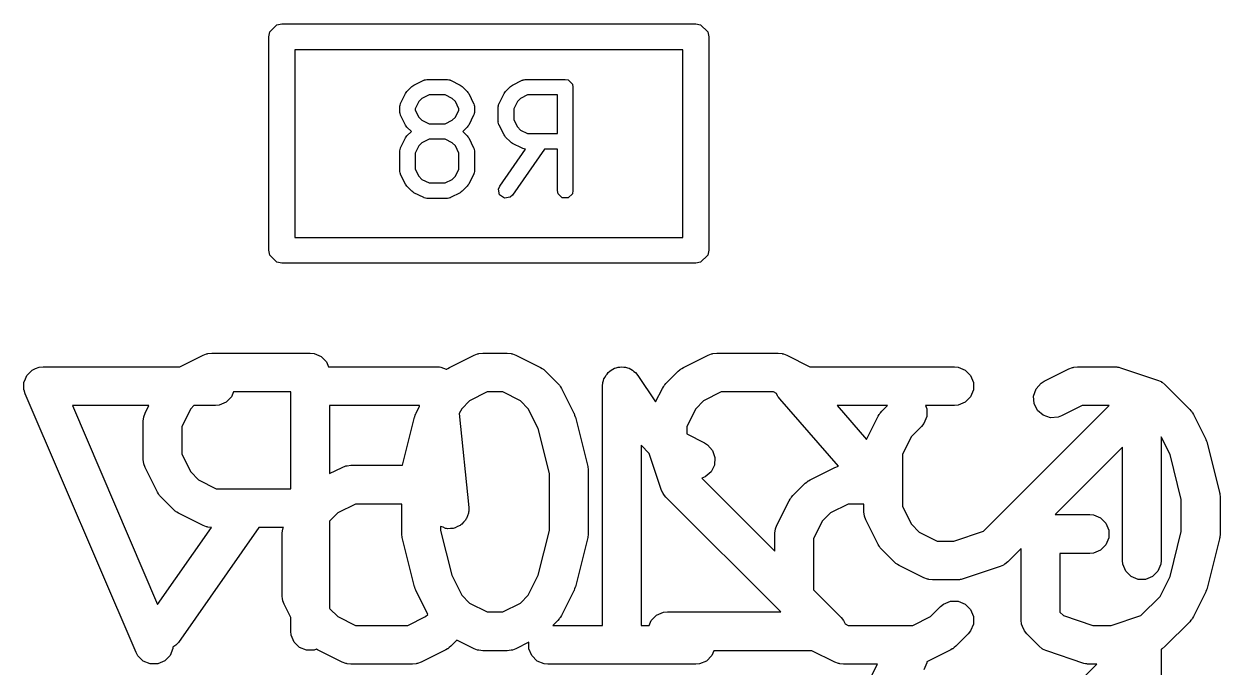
# Model space of a CAD drawing. Header units: inches. Extents: x 4.98 to 6.65, y -4.98 to -3.32.
# Drawn here: x 5.2796 to 5.4617, y -4.3564 to -4.2586 of the extents above; entities that cross this region are included whole.
import ezdxf

# ---------------------------------------------------------------- set-up
doc = ezdxf.new("R2010")
doc.units = ezdxf.units.IN
doc.header["$MEASUREMENT"] = 0
doc.layers.add('BLACK', color=250, linetype='CONTINUOUS')

msp = doc.modelspace()

# ---------------------------------------------------------------- linework, layer by layer
at = {"layer": 'BLACK', "linetype": 'CONTINUOUS'}
for p, q in [((5.31708, -4.25978), (5.31814, -4.25871)), ((5.31814, -4.25871), (5.3189, -4.25856)), ((5.3189, -4.25856), (5.38189, -4.25856)), ((5.38189, -4.25856), (5.38264, -4.25871)), ((5.38264, -4.25871), (5.38371, -4.25978)), ((5.31693, -4.26053), (5.31708, -4.25978)), ((5.31693, -4.29301), (5.31693, -4.26053)), ((5.38371, -4.25978), (5.38386, -4.26053)), ((5.38386, -4.26053), (5.38386, -4.29301)), ((5.32087, -4.2625), (5.32087, -4.29104)), ((5.37992, -4.2625), (5.32087, -4.2625)), ((5.37992, -4.29104), (5.37992, -4.2625)), ((5.33868, -4.2681), (5.33884, -4.268)), ((5.33884, -4.268), (5.33899, -4.26788)), ((5.33899, -4.26788), (5.34049, -4.26713)), ((5.34049, -4.26713), (5.34055, -4.26711)), ((5.34055, -4.26711), (5.34057, -4.26709)), ((5.34057, -4.26709), (5.34075, -4.26706)), ((5.34075, -4.26706), (5.34094, -4.26701)), ((5.34094, -4.26701), (5.34096, -4.26702)), ((5.34096, -4.26702), (5.34102, -4.26701)), ((5.34102, -4.26701), (5.34402, -4.26701)), ((5.34402, -4.26701), (5.34408, -4.26702)), ((5.34408, -4.26702), (5.3441, -4.26701)), ((5.3441, -4.26701), (5.34429, -4.26706)), ((5.34429, -4.26706), (5.34447, -4.26709)), ((5.34447, -4.26709), (5.34449, -4.26711)), ((5.34449, -4.26711), (5.34455, -4.26713)), ((5.34455, -4.26713), (5.34605, -4.26788)), ((5.34605, -4.26788), (5.3462, -4.268)), ((5.3462, -4.268), (5.34635, -4.2681)), ((5.35368, -4.2681), (5.35384, -4.268)), ((5.35384, -4.268), (5.35399, -4.26788)), ((5.35399, -4.26788), (5.35549, -4.26713)), ((5.35549, -4.26713), (5.35555, -4.26711)), ((5.35555, -4.26711), (5.35557, -4.26709)), ((5.35557, -4.26709), (5.35575, -4.26706)), ((5.35575, -4.26706), (5.35593, -4.26701)), ((5.35593, -4.26701), (5.35596, -4.26702)), ((5.35596, -4.26702), (5.35602, -4.26701)), ((5.35602, -4.26701), (5.36202, -4.26701)), ((5.36202, -4.26701), (5.36247, -4.26709)), ((5.36247, -4.26709), (5.36311, -4.26773)), ((5.36311, -4.26773), (5.3632, -4.26819)), ((5.33696, -4.27066), (5.33771, -4.26916)), ((5.33771, -4.26916), (5.33783, -4.26901)), ((5.33783, -4.26901), (5.33793, -4.26885)), ((5.33793, -4.26885), (5.33868, -4.2681)), ((5.3413, -4.26937), (5.34022, -4.26991)), ((5.34374, -4.26937), (5.3413, -4.26937)), ((5.34482, -4.26991), (5.34374, -4.26937)), ((5.34635, -4.2681), (5.3471, -4.26885)), ((5.3471, -4.26885), (5.34721, -4.26901)), ((5.34721, -4.26901), (5.34733, -4.26916)), ((5.34733, -4.26916), (5.34808, -4.27066)), ((5.35196, -4.27066), (5.35271, -4.26916)), ((5.35271, -4.26916), (5.35283, -4.26901)), ((5.35283, -4.26901), (5.35293, -4.26885)), ((5.35293, -4.26885), (5.35368, -4.2681)), ((5.3563, -4.26937), (5.35522, -4.26991)), ((5.36084, -4.26937), (5.3563, -4.26937)), ((5.36084, -4.27525), (5.36084, -4.26937)), ((5.3632, -4.26819), (5.3632, -4.28393)), ((5.33684, -4.2711), (5.33689, -4.27092)), ((5.33685, -4.27113), (5.33684, -4.2711)), ((5.33684, -4.27119), (5.33685, -4.27113)), ((5.33684, -4.27194), (5.33684, -4.27119)), ((5.33689, -4.27092), (5.33693, -4.27073)), ((5.33693, -4.27073), (5.33695, -4.27071)), ((5.33695, -4.27071), (5.33696, -4.27066)), ((5.33974, -4.27039), (5.3392, -4.27146)), ((5.3392, -4.27146), (5.3392, -4.27166)), ((5.3392, -4.27166), (5.33974, -4.27274)), ((5.34022, -4.26991), (5.33974, -4.27039)), ((5.3453, -4.27039), (5.34482, -4.26991)), ((5.34584, -4.27146), (5.3453, -4.27039)), ((5.3453, -4.27274), (5.34584, -4.27166)), ((5.34584, -4.27166), (5.34584, -4.27146)), ((5.34808, -4.27066), (5.34809, -4.27071)), ((5.34809, -4.27071), (5.34811, -4.27073)), ((5.34811, -4.27073), (5.34815, -4.27092)), ((5.34815, -4.27092), (5.3482, -4.2711)), ((5.3482, -4.2711), (5.34819, -4.27113)), ((5.34819, -4.27113), (5.3482, -4.27119)), ((5.3482, -4.27119), (5.3482, -4.27194)), ((5.35184, -4.2711), (5.35189, -4.27092)), ((5.35185, -4.27113), (5.35184, -4.2711)), ((5.35184, -4.27119), (5.35185, -4.27113)), ((5.35184, -4.27344), (5.35184, -4.27119)), ((5.35189, -4.27092), (5.35193, -4.27073)), ((5.35193, -4.27073), (5.35195, -4.27071)), ((5.35195, -4.27071), (5.35196, -4.27066)), ((5.35474, -4.27039), (5.3542, -4.27146)), ((5.3542, -4.27146), (5.3542, -4.27316)), ((5.35522, -4.26991), (5.35474, -4.27039)), ((5.33685, -4.27199), (5.33684, -4.27194)), ((5.33684, -4.27202), (5.33685, -4.27199)), ((5.33689, -4.2722), (5.33684, -4.27202)), ((5.33693, -4.27239), (5.33689, -4.2722)), ((5.33695, -4.27241), (5.33693, -4.27239)), ((5.33696, -4.27246), (5.33695, -4.27241)), ((5.33771, -4.27396), (5.33696, -4.27246)), ((5.33974, -4.27274), (5.34022, -4.27321)), ((5.34022, -4.27321), (5.3413, -4.27375)), ((5.34374, -4.27375), (5.34482, -4.27321)), ((5.34482, -4.27321), (5.3453, -4.27274)), ((5.34808, -4.27246), (5.34733, -4.27396)), ((5.34809, -4.27241), (5.34808, -4.27246)), ((5.34811, -4.27239), (5.34809, -4.27241)), ((5.34815, -4.2722), (5.34811, -4.27239)), ((5.3482, -4.27202), (5.34815, -4.2722)), ((5.3482, -4.27194), (5.34819, -4.27199)), ((5.34819, -4.27199), (5.3482, -4.27202)), ((5.35185, -4.27349), (5.35184, -4.27344)), ((5.35184, -4.27352), (5.35185, -4.27349)), ((5.3542, -4.27316), (5.35474, -4.27424)), ((5.33783, -4.27411), (5.33771, -4.27396)), ((5.33793, -4.27427), (5.33783, -4.27411)), ((5.3386, -4.27494), (5.33793, -4.27427)), ((5.33793, -4.2756), (5.3386, -4.27494)), ((5.3413, -4.27375), (5.34374, -4.27375)), ((5.3471, -4.27427), (5.34644, -4.27494)), ((5.34644, -4.27494), (5.3471, -4.2756)), ((5.34721, -4.27411), (5.3471, -4.27427)), ((5.34733, -4.27396), (5.34721, -4.27411)), ((5.35189, -4.2737), (5.35184, -4.27352)), ((5.35193, -4.27389), (5.35189, -4.2737)), ((5.35195, -4.27391), (5.35193, -4.27389)), ((5.35196, -4.27396), (5.35195, -4.27391)), ((5.35271, -4.27546), (5.35196, -4.27396)), ((5.35474, -4.27424), (5.35522, -4.27471)), ((5.35522, -4.27471), (5.3563, -4.27525)), ((5.3563, -4.27525), (5.36084, -4.27525)), ((5.33696, -4.27741), (5.33771, -4.27591)), ((5.33771, -4.27591), (5.33783, -4.27576)), ((5.33783, -4.27576), (5.33793, -4.2756)), ((5.33974, -4.27713), (5.3392, -4.27821)), ((5.34022, -4.27666), (5.33974, -4.27713)), ((5.3413, -4.27612), (5.34022, -4.27666)), ((5.34374, -4.27612), (5.3413, -4.27612)), ((5.34482, -4.27666), (5.34374, -4.27612)), ((5.3453, -4.27713), (5.34482, -4.27666)), ((5.34584, -4.27821), (5.3453, -4.27713)), ((5.3471, -4.2756), (5.34721, -4.27576)), ((5.34721, -4.27576), (5.34733, -4.27591)), ((5.34733, -4.27591), (5.34808, -4.27741)), ((5.35283, -4.27561), (5.35271, -4.27546)), ((5.35293, -4.27577), (5.35283, -4.27561)), ((5.35368, -4.27652), (5.35293, -4.27577)), ((5.35384, -4.27663), (5.35368, -4.27652)), ((5.35399, -4.27674), (5.35384, -4.27663)), ((5.35549, -4.27749), (5.35399, -4.27674)), ((5.33684, -4.27785), (5.33689, -4.27767)), ((5.33685, -4.27788), (5.33684, -4.27785)), ((5.33684, -4.27793), (5.33685, -4.27788)), ((5.33684, -4.28093), (5.33684, -4.27793)), ((5.33689, -4.27767), (5.33693, -4.27748)), ((5.33693, -4.27748), (5.33695, -4.27746)), ((5.33695, -4.27746), (5.33696, -4.27741)), ((5.3392, -4.27821), (5.3392, -4.28066)), ((5.34584, -4.28066), (5.34584, -4.27821)), ((5.34808, -4.27741), (5.34809, -4.27746)), ((5.34809, -4.27746), (5.34811, -4.27748)), ((5.34811, -4.27748), (5.34815, -4.27767)), ((5.34815, -4.27767), (5.3482, -4.27785)), ((5.3482, -4.27785), (5.34819, -4.27788)), ((5.34819, -4.27788), (5.3482, -4.27793)), ((5.3482, -4.27793), (5.3482, -4.28093)), ((5.35205, -4.28326), (5.356, -4.27761)), ((5.35888, -4.27762), (5.35399, -4.28461)), ((5.35555, -4.27751), (5.35549, -4.27749)), ((5.35557, -4.27753), (5.35555, -4.27751)), ((5.35575, -4.27756), (5.35557, -4.27753)), ((5.35593, -4.27761), (5.35575, -4.27756)), ((5.35596, -4.2776), (5.35593, -4.27761)), ((5.356, -4.27761), (5.35596, -4.2776)), ((5.36084, -4.27762), (5.35888, -4.27762)), ((5.36084, -4.28393), (5.36084, -4.27762)), ((5.3392, -4.28066), (5.33974, -4.28173)), ((5.3453, -4.28173), (5.34584, -4.28066)), ((5.33685, -4.28099), (5.33684, -4.28093)), ((5.33684, -4.28102), (5.33685, -4.28099)), ((5.33689, -4.2812), (5.33684, -4.28102)), ((5.33693, -4.28139), (5.33689, -4.2812)), ((5.33695, -4.28141), (5.33693, -4.28139)), ((5.33696, -4.28146), (5.33695, -4.28141)), ((5.33771, -4.28296), (5.33696, -4.28146)), ((5.33974, -4.28173), (5.34022, -4.28221)), ((5.34022, -4.28221), (5.3413, -4.28275)), ((5.34374, -4.28275), (5.34482, -4.28221)), ((5.34482, -4.28221), (5.3453, -4.28173)), ((5.34808, -4.28146), (5.34733, -4.28296)), ((5.34809, -4.28141), (5.34808, -4.28146)), ((5.34811, -4.28139), (5.34809, -4.28141)), ((5.34815, -4.2812), (5.34811, -4.28139)), ((5.3482, -4.28102), (5.34815, -4.2812)), ((5.3482, -4.28093), (5.34819, -4.28099)), ((5.34819, -4.28099), (5.3482, -4.28102)), ((5.33783, -4.28311), (5.33771, -4.28296)), ((5.33793, -4.28327), (5.33783, -4.28311)), ((5.33868, -4.28402), (5.33793, -4.28327)), ((5.33884, -4.28412), (5.33868, -4.28402)), ((5.33899, -4.28424), (5.33884, -4.28412)), ((5.34049, -4.28499), (5.33899, -4.28424)), ((5.3413, -4.28275), (5.34374, -4.28275)), ((5.34605, -4.28424), (5.34455, -4.28499)), ((5.3462, -4.28412), (5.34605, -4.28424)), ((5.34635, -4.28402), (5.3462, -4.28412)), ((5.3471, -4.28327), (5.34635, -4.28402)), ((5.34721, -4.28311), (5.3471, -4.28327)), ((5.34733, -4.28296), (5.34721, -4.28311)), ((5.35187, -4.28368), (5.35205, -4.28326)), ((5.35202, -4.28457), (5.35187, -4.28368)), ((5.36093, -4.28439), (5.36084, -4.28393)), ((5.36157, -4.28503), (5.36093, -4.28439)), ((5.36311, -4.28439), (5.36247, -4.28503)), ((5.3632, -4.28393), (5.36311, -4.28439)), ((5.34055, -4.28501), (5.34049, -4.28499)), ((5.34057, -4.28503), (5.34055, -4.28501)), ((5.34075, -4.28506), (5.34057, -4.28503)), ((5.34094, -4.28511), (5.34075, -4.28506)), ((5.34096, -4.2851), (5.34094, -4.28511)), ((5.34102, -4.28512), (5.34096, -4.2851)), ((5.34402, -4.28512), (5.34102, -4.28512)), ((5.34408, -4.2851), (5.34402, -4.28512)), ((5.3441, -4.28511), (5.34408, -4.2851)), ((5.34429, -4.28506), (5.3441, -4.28511)), ((5.34447, -4.28503), (5.34429, -4.28506)), ((5.34449, -4.28501), (5.34447, -4.28503)), ((5.34455, -4.28499), (5.34449, -4.28501)), ((5.35276, -4.28509), (5.35202, -4.28457)), ((5.35365, -4.28493), (5.35276, -4.28509)), ((5.35399, -4.28461), (5.35365, -4.28493)), ((5.36247, -4.28503), (5.36157, -4.28503)), ((5.32087, -4.29104), (5.37992, -4.29104)), ((5.31708, -4.29377), (5.31693, -4.29301)), ((5.38386, -4.29301), (5.38371, -4.29377)), ((5.31814, -4.29483), (5.31708, -4.29377)), ((5.3189, -4.29498), (5.31814, -4.29483)), ((5.38189, -4.29498), (5.3189, -4.29498)), ((5.38264, -4.29483), (5.38189, -4.29498)), ((5.38371, -4.29377), (5.38264, -4.29483)), ((5.30338, -4.31072), (5.30689, -4.30897)), ((5.30689, -4.30897), (5.30743, -4.30876)), ((5.30743, -4.30876), (5.30754, -4.30875)), ((5.30754, -4.30875), (5.30764, -4.30871)), ((5.30764, -4.30871), (5.30821, -4.30865)), ((5.30821, -4.30865), (5.32321, -4.30865)), ((5.32321, -4.30865), (5.32379, -4.30871)), ((5.32379, -4.30871), (5.32485, -4.30915)), ((5.32485, -4.30915), (5.32566, -4.30997)), ((5.34439, -4.31084), (5.34814, -4.30897)), ((5.34814, -4.30897), (5.34868, -4.30876)), ((5.34868, -4.30876), (5.34878, -4.30875)), ((5.34878, -4.30875), (5.34888, -4.30871)), ((5.34888, -4.30871), (5.34946, -4.30865)), ((5.34946, -4.30865), (5.35321, -4.30865)), ((5.35321, -4.30865), (5.35378, -4.30871)), ((5.35378, -4.30871), (5.35388, -4.30875)), ((5.35388, -4.30875), (5.35399, -4.30876)), ((5.35399, -4.30876), (5.35453, -4.30897)), ((5.35453, -4.30897), (5.35828, -4.31084)), ((5.38001, -4.31084), (5.38376, -4.30897)), ((5.38376, -4.30897), (5.3843, -4.30876)), ((5.3843, -4.30876), (5.3844, -4.30875)), ((5.3844, -4.30875), (5.3845, -4.30871)), ((5.3845, -4.30871), (5.38508, -4.30865)), ((5.38508, -4.30865), (5.39445, -4.30865)), ((5.39445, -4.30865), (5.39503, -4.30871)), ((5.39503, -4.30871), (5.39512, -4.30875)), ((5.39512, -4.30875), (5.39523, -4.30876)), ((5.39523, -4.30876), (5.39577, -4.30897)), ((5.39577, -4.30897), (5.39928, -4.31072)), ((5.28007, -4.31203), (5.28047, -4.31164)), ((5.28047, -4.31164), (5.28086, -4.31124)), ((5.28086, -4.31124), (5.28087, -4.31123)), ((5.28087, -4.31123), (5.28089, -4.31122)), ((5.28089, -4.31122), (5.2814, -4.31101)), ((5.2814, -4.31101), (5.28192, -4.31079)), ((5.28192, -4.31079), (5.28193, -4.31079)), ((5.28193, -4.31079), (5.28195, -4.31078)), ((5.28195, -4.31078), (5.28253, -4.31072)), ((5.28253, -4.31072), (5.30338, -4.31072)), ((5.32566, -4.30997), (5.32598, -4.31072)), ((5.32598, -4.31072), (5.34252, -4.31072)), ((5.34252, -4.31072), (5.34273, -4.31074)), ((5.34273, -4.31074), (5.3428, -4.31074)), ((5.3428, -4.31074), (5.34288, -4.31076)), ((5.34288, -4.31076), (5.3431, -4.31078)), ((5.3431, -4.31078), (5.34349, -4.31094)), ((5.34349, -4.31094), (5.34391, -4.31107)), ((5.34391, -4.31107), (5.34396, -4.31111)), ((5.34396, -4.31111), (5.34399, -4.31109)), ((5.34399, -4.31109), (5.34407, -4.31103)), ((5.34407, -4.31103), (5.34414, -4.311)), ((5.34414, -4.311), (5.34439, -4.31084)), ((5.35828, -4.31084), (5.35852, -4.311)), ((5.35852, -4.311), (5.3586, -4.31103)), ((5.3586, -4.31103), (5.35868, -4.31109)), ((5.35868, -4.31109), (5.35877, -4.31115)), ((5.35877, -4.31115), (5.35882, -4.31121)), ((5.35882, -4.31121), (5.35904, -4.31139)), ((5.35904, -4.31139), (5.36092, -4.31327)), ((5.36839, -4.31183), (5.36856, -4.31158)), ((5.36856, -4.31158), (5.3688, -4.31142)), ((5.3688, -4.31142), (5.369, -4.31122)), ((5.369, -4.31122), (5.36927, -4.31111)), ((5.36927, -4.31111), (5.36951, -4.31094)), ((5.36951, -4.31094), (5.3698, -4.31089)), ((5.3698, -4.31089), (5.37007, -4.31078)), ((5.37007, -4.31078), (5.37036, -4.31078)), ((5.37036, -4.31078), (5.37064, -4.31072)), ((5.37064, -4.31072), (5.37093, -4.31078)), ((5.37093, -4.31078), (5.37122, -4.31078)), ((5.37122, -4.31078), (5.37149, -4.31089)), ((5.37149, -4.31089), (5.37177, -4.31095)), ((5.37177, -4.31095), (5.37201, -4.31111)), ((5.37201, -4.31111), (5.37228, -4.31122)), ((5.37228, -4.31122), (5.37249, -4.31143)), ((5.37249, -4.31143), (5.37273, -4.31159)), ((5.37273, -4.31159), (5.37309, -4.31203)), ((5.37736, -4.31327), (5.37924, -4.31139)), ((5.37924, -4.31139), (5.37947, -4.31121)), ((5.37947, -4.31121), (5.37952, -4.31115)), ((5.37952, -4.31115), (5.37961, -4.31109)), ((5.37961, -4.31109), (5.37969, -4.31103)), ((5.37969, -4.31103), (5.37976, -4.311)), ((5.37976, -4.311), (5.38001, -4.31084)), ((5.39928, -4.31072), (5.42126, -4.31072)), ((5.42126, -4.31072), (5.42184, -4.31078)), ((5.42184, -4.31078), (5.4229, -4.31122)), ((5.4229, -4.31122), (5.42371, -4.31203)), ((5.43494, -4.31291), (5.43869, -4.31103)), ((5.43869, -4.31103), (5.43923, -4.31083)), ((5.43923, -4.31083), (5.43933, -4.31082)), ((5.43933, -4.31082), (5.43943, -4.31078)), ((5.43943, -4.31078), (5.44001, -4.31072)), ((5.44001, -4.31072), (5.44563, -4.31072)), ((5.44563, -4.31072), (5.44592, -4.31075)), ((5.44592, -4.31075), (5.446, -4.31074)), ((5.446, -4.31074), (5.4461, -4.31077)), ((5.4461, -4.31077), (5.44621, -4.31078)), ((5.44621, -4.31078), (5.44628, -4.31081)), ((5.44628, -4.31081), (5.44657, -4.31087)), ((5.44657, -4.31087), (5.45219, -4.31275)), ((5.27962, -4.31313), (5.27963, -4.31312)), ((5.27963, -4.31369), (5.27962, -4.31313)), ((5.27963, -4.3131), (5.27984, -4.31258)), ((5.27963, -4.31312), (5.27963, -4.3131)), ((5.27984, -4.31258), (5.28005, -4.31206)), ((5.28005, -4.31206), (5.28006, -4.31205)), ((5.28006, -4.31205), (5.28007, -4.31203)), ((5.36092, -4.31327), (5.3611, -4.31349)), ((5.3611, -4.31349), (5.36116, -4.31355)), ((5.36116, -4.31355), (5.36122, -4.31364)), ((5.36769, -4.31367), (5.36775, -4.3131)), ((5.36775, -4.3131), (5.36786, -4.31283)), ((5.36786, -4.31283), (5.36791, -4.31254)), ((5.36791, -4.31254), (5.36808, -4.3123)), ((5.36808, -4.3123), (5.36819, -4.31203)), ((5.36819, -4.31203), (5.36839, -4.31183)), ((5.37309, -4.31203), (5.3731, -4.31203)), ((5.3731, -4.31203), (5.3731, -4.31203)), ((5.3731, -4.31203), (5.3731, -4.31204)), ((5.3731, -4.31204), (5.37579, -4.31608)), ((5.37706, -4.31364), (5.37712, -4.31355)), ((5.37712, -4.31355), (5.37718, -4.31349)), ((5.37718, -4.31349), (5.37736, -4.31327)), ((5.42371, -4.31203), (5.42416, -4.3131)), ((5.42416, -4.3131), (5.42416, -4.31425)), ((5.43369, -4.31409), (5.43445, -4.31322)), ((5.43445, -4.31322), (5.43494, -4.31291)), ((5.45219, -4.31275), (5.45272, -4.31298)), ((5.45272, -4.31298), (5.4528, -4.31305)), ((5.4528, -4.31305), (5.4529, -4.31309)), ((5.4529, -4.31309), (5.45334, -4.31346)), ((5.45334, -4.31346), (5.45709, -4.31721)), ((5.27963, -4.31425), (5.27963, -4.31369)), ((5.27964, -4.31427), (5.27963, -4.31425)), ((5.27964, -4.31429), (5.27964, -4.31427)), ((5.27981, -4.31484), (5.27964, -4.31429)), ((5.29669, -4.35421), (5.27981, -4.31484)), ((5.31123, -4.31531), (5.31041, -4.31613)), ((5.31154, -4.31456), (5.31123, -4.31531)), ((5.32026, -4.31456), (5.31154, -4.31456)), ((5.32026, -4.32928), (5.32026, -4.31456)), ((5.35015, -4.31456), (5.34746, -4.31591)), ((5.35251, -4.31456), (5.35015, -4.31456)), ((5.35521, -4.31591), (5.35251, -4.31456)), ((5.36122, -4.31364), (5.36129, -4.31372)), ((5.36129, -4.31372), (5.36132, -4.31379)), ((5.36132, -4.31379), (5.36147, -4.31404)), ((5.36147, -4.31404), (5.36335, -4.31779)), ((5.36769, -4.35009), (5.36769, -4.31367)), ((5.36769, -4.31367), (5.36769, -4.31367)), ((5.36769, -4.31367), (5.36769, -4.31367)), ((5.36769, -4.31367), (5.36769, -4.31367)), ((5.37579, -4.31608), (5.37681, -4.31404)), ((5.37681, -4.31404), (5.37697, -4.31379)), ((5.37697, -4.31379), (5.377, -4.31372)), ((5.377, -4.31372), (5.37706, -4.31364)), ((5.38577, -4.31456), (5.38308, -4.31591)), ((5.39375, -4.31456), (5.38577, -4.31456)), ((5.39421, -4.31479), (5.39375, -4.31456)), ((5.39433, -4.31515), (5.39421, -4.31479)), ((5.39441, -4.31526), (5.39433, -4.31515)), ((5.39443, -4.31531), (5.39441, -4.31526)), ((5.39449, -4.31537), (5.39443, -4.31531)), ((5.39467, -4.31562), (5.39449, -4.31537)), ((5.42371, -4.31531), (5.4229, -4.31613)), ((5.42416, -4.31425), (5.42371, -4.31531)), ((5.43333, -4.31518), (5.43369, -4.31409)), ((5.43341, -4.31633), (5.43333, -4.31518)), ((5.28701, -4.31663), (5.29997, -4.34688)), ((5.29865, -4.31663), (5.28701, -4.31663)), ((5.29807, -4.31779), (5.29865, -4.31663)), ((5.30501, -4.31711), (5.30367, -4.3198)), ((5.30549, -4.31663), (5.30501, -4.31711)), ((5.30877, -4.31663), (5.30549, -4.31663)), ((5.30935, -4.31657), (5.30877, -4.31663)), ((5.31041, -4.31613), (5.30935, -4.31657)), ((5.33985, -4.31663), (5.32616, -4.31663)), ((5.32616, -4.31663), (5.32616, -4.32699)), ((5.33932, -4.31779), (5.33986, -4.31671)), ((5.33986, -4.31671), (5.33985, -4.31663)), ((5.34626, -4.31711), (5.3459, -4.31782)), ((5.34746, -4.31591), (5.34626, -4.31711)), ((5.3564, -4.31711), (5.35521, -4.31591)), ((5.35792, -4.32014), (5.3564, -4.31711)), ((5.38188, -4.31711), (5.38053, -4.3198)), ((5.38308, -4.31591), (5.38188, -4.31711)), ((5.4036, -4.32583), (5.39467, -4.31562)), ((5.4034, -4.31663), (5.4079, -4.32178)), ((5.41108, -4.31663), (5.4034, -4.31663)), ((5.41021, -4.31749), (5.41108, -4.31663)), ((5.42126, -4.31663), (5.41686, -4.31663)), ((5.41686, -4.31663), (5.41707, -4.31713)), ((5.41707, -4.31713), (5.41707, -4.31828)), ((5.42184, -4.31657), (5.42126, -4.31663)), ((5.4229, -4.31613), (5.42184, -4.31657)), ((5.4257, -4.33574), (5.44482, -4.31663)), ((5.43393, -4.31736), (5.43341, -4.31633)), ((5.4407, -4.31663), (5.43758, -4.31819)), ((5.44482, -4.31663), (5.4407, -4.31663)), ((5.29776, -4.31911), (5.29782, -4.31853)), ((5.29782, -4.31853), (5.29786, -4.31843)), ((5.29786, -4.31833), (5.29807, -4.31779)), ((5.29786, -4.31843), (5.29786, -4.31833)), ((5.33726, -4.32572), (5.33909, -4.31839)), ((5.33909, -4.31839), (5.33911, -4.31835)), ((5.33911, -4.31833), (5.3392, -4.31809)), ((5.33911, -4.31835), (5.33911, -4.31833)), ((5.3392, -4.31809), (5.33929, -4.31784)), ((5.33929, -4.31784), (5.3393, -4.31783)), ((5.3393, -4.31783), (5.33932, -4.31779)), ((5.3459, -4.31782), (5.34733, -4.33213)), ((5.36335, -4.31779), (5.36336, -4.31783)), ((5.36336, -4.31783), (5.36337, -4.31784)), ((5.36337, -4.31784), (5.36346, -4.31809)), ((5.36346, -4.31809), (5.36355, -4.31833)), ((5.36355, -4.31833), (5.36355, -4.31835)), ((5.36355, -4.31835), (5.36357, -4.31839)), ((5.36357, -4.31839), (5.36544, -4.32589)), ((5.4079, -4.32178), (5.40966, -4.31826)), ((5.40966, -4.31826), (5.40982, -4.31801)), ((5.40982, -4.31801), (5.40985, -4.31794)), ((5.40985, -4.31794), (5.40991, -4.31786)), ((5.40991, -4.31786), (5.40997, -4.31777)), ((5.40997, -4.31777), (5.41003, -4.31772)), ((5.41003, -4.31772), (5.41021, -4.31749)), ((5.41707, -4.31828), (5.41663, -4.31934)), ((5.4348, -4.31811), (5.43393, -4.31736)), ((5.43589, -4.31848), (5.4348, -4.31811)), ((5.43704, -4.3184), (5.43589, -4.31848)), ((5.43758, -4.31819), (5.43704, -4.3184)), ((5.45709, -4.31721), (5.45728, -4.31744)), ((5.45728, -4.31744), (5.45734, -4.31749)), ((5.45734, -4.31749), (5.45739, -4.31758)), ((5.45739, -4.31758), (5.45746, -4.31766)), ((5.45746, -4.31766), (5.45749, -4.31773)), ((5.45749, -4.31773), (5.45765, -4.31798)), ((5.45765, -4.31798), (5.45952, -4.32173)), ((5.29776, -4.32473), (5.29776, -4.31911)), ((5.30367, -4.3198), (5.30367, -4.32403)), ((5.35963, -4.32697), (5.35792, -4.32014)), ((5.38053, -4.3198), (5.38053, -4.32094)), ((5.41626, -4.31979), (5.41473, -4.32133)), ((5.41663, -4.31934), (5.41626, -4.31979)), ((5.38053, -4.32094), (5.38321, -4.32228)), ((5.38321, -4.32228), (5.3837, -4.32259)), ((5.3837, -4.32259), (5.38445, -4.32346)), ((5.41473, -4.32133), (5.41338, -4.32402)), ((5.45409, -4.32408), (5.45275, -4.32139)), ((5.45275, -4.32139), (5.45275, -4.3402)), ((5.45952, -4.32173), (5.45954, -4.32177)), ((5.45954, -4.32177), (5.45955, -4.32179)), ((5.45955, -4.32179), (5.45964, -4.32203)), ((5.45964, -4.32203), (5.45973, -4.32227)), ((5.45973, -4.32227), (5.45973, -4.32229)), ((5.45973, -4.32229), (5.45974, -4.32233)), ((5.45974, -4.32233), (5.46162, -4.32983)), ((5.30367, -4.32403), (5.30501, -4.32673)), ((5.37481, -4.3239), (5.37359, -4.32268)), ((5.37359, -4.32268), (5.37359, -4.35009)), ((5.37665, -4.32941), (5.37481, -4.3239)), ((5.38445, -4.32346), (5.38482, -4.32455)), ((5.41338, -4.32402), (5.41338, -4.332)), ((5.44684, -4.32296), (5.43658, -4.33322)), ((5.44684, -4.3402), (5.44684, -4.32296)), ((5.4558, -4.33091), (5.45409, -4.32408)), ((5.29782, -4.32531), (5.29776, -4.32473)), ((5.29786, -4.3254), (5.29782, -4.32531)), ((5.29786, -4.32551), (5.29786, -4.3254)), ((5.29807, -4.32605), (5.29786, -4.32551)), ((5.29995, -4.3298), (5.29807, -4.32605)), ((5.32616, -4.32699), (5.32808, -4.32603)), ((5.32808, -4.32603), (5.32862, -4.32582)), ((5.32862, -4.32582), (5.32872, -4.32582)), ((5.32872, -4.32582), (5.32882, -4.32578)), ((5.32882, -4.32578), (5.3294, -4.32572)), ((5.3294, -4.32572), (5.33726, -4.32572)), ((5.36544, -4.32589), (5.36546, -4.32599)), ((5.36546, -4.32599), (5.36548, -4.32603)), ((5.36548, -4.32603), (5.3655, -4.32625)), ((5.3655, -4.32625), (5.36553, -4.32646)), ((5.38474, -4.3257), (5.38422, -4.32673)), ((5.38482, -4.32455), (5.38474, -4.3257)), ((5.39932, -4.32791), (5.40307, -4.32603)), ((5.40307, -4.32603), (5.4036, -4.32583)), ((5.30501, -4.32673), (5.30621, -4.32793)), ((5.30621, -4.32793), (5.30891, -4.32928)), ((5.35963, -4.33562), (5.35963, -4.32697)), ((5.36553, -4.32646), (5.36552, -4.3265)), ((5.36552, -4.3265), (5.36553, -4.32661)), ((5.36553, -4.32661), (5.36553, -4.33598)), ((5.38335, -4.32749), (5.38282, -4.32767)), ((5.38282, -4.32767), (5.39394, -4.33879)), ((5.38422, -4.32673), (5.38335, -4.32749)), ((5.39892, -4.32816), (5.399, -4.32809)), ((5.399, -4.32809), (5.39907, -4.32806)), ((5.39907, -4.32806), (5.39932, -4.32791)), ((5.3001, -4.33005), (5.29995, -4.3298)), ((5.30891, -4.32928), (5.32026, -4.32928)), ((5.37689, -4.32994), (5.37665, -4.32941)), ((5.37696, -4.33002), (5.37689, -4.32994)), ((5.39667, -4.33033), (5.39855, -4.32846)), ((5.39855, -4.32846), (5.39878, -4.32827)), ((5.39878, -4.32827), (5.39883, -4.32821)), ((5.39883, -4.32821), (5.39892, -4.32816)), ((5.46162, -4.32983), (5.46163, -4.32993)), ((5.46163, -4.32993), (5.46165, -4.32997)), ((5.30013, -4.33012), (5.3001, -4.33005)), ((5.3002, -4.3302), (5.30013, -4.33012)), ((5.30025, -4.33029), (5.3002, -4.3302)), ((5.30031, -4.33034), (5.30025, -4.33029)), ((5.3005, -4.33057), (5.30031, -4.33034)), ((5.30237, -4.33244), (5.3005, -4.33057)), ((5.33009, -4.33162), (5.3274, -4.33297)), ((5.33713, -4.33162), (5.33009, -4.33162)), ((5.33713, -4.33598), (5.33713, -4.33162)), ((5.377, -4.33012), (5.37696, -4.33002)), ((5.37736, -4.33057), (5.377, -4.33012)), ((5.39482, -4.34802), (5.37736, -4.33057)), ((5.39425, -4.33485), (5.39612, -4.3311)), ((5.39612, -4.3311), (5.39628, -4.33085)), ((5.39628, -4.33085), (5.39631, -4.33078)), ((5.39631, -4.33078), (5.39637, -4.3307)), ((5.39637, -4.3307), (5.39643, -4.33061)), ((5.39643, -4.33061), (5.39649, -4.33056)), ((5.39649, -4.33056), (5.39667, -4.33033)), ((5.40508, -4.33162), (5.40239, -4.33297)), ((5.40747, -4.33162), (5.40508, -4.33162)), ((5.40747, -4.3327), (5.40747, -4.33162)), ((5.4558, -4.33581), (5.4558, -4.33091)), ((5.46165, -4.32997), (5.46167, -4.33019)), ((5.46167, -4.33019), (5.4617, -4.3304)), ((5.4617, -4.3304), (5.4617, -4.33045)), ((5.4617, -4.33045), (5.46171, -4.33055)), ((5.46171, -4.33055), (5.46171, -4.33617)), ((5.3026, -4.33263), (5.30237, -4.33244)), ((5.30265, -4.33269), (5.3026, -4.33263)), ((5.30274, -4.33274), (5.30265, -4.33269)), ((5.30282, -4.33281), (5.30274, -4.33274)), ((5.30289, -4.33284), (5.30282, -4.33281)), ((5.30314, -4.333), (5.30289, -4.33284)), ((5.30689, -4.33487), (5.30314, -4.333)), ((5.3274, -4.33297), (5.3262, -4.33417)), ((5.34713, -4.3334), (5.347, -4.33381)), ((5.34729, -4.333), (5.34713, -4.3334)), ((5.34733, -4.33271), (5.34729, -4.33285)), ((5.34729, -4.33285), (5.34729, -4.333)), ((5.34733, -4.33213), (5.34733, -4.33271)), ((5.40239, -4.33297), (5.40119, -4.33417)), ((5.40753, -4.33328), (5.40747, -4.3327)), ((5.40757, -4.33337), (5.40753, -4.33328)), ((5.40758, -4.33348), (5.40757, -4.33337)), ((5.40778, -4.33402), (5.40758, -4.33348)), ((5.41338, -4.332), (5.41473, -4.3347)), ((5.43658, -4.33322), (5.44188, -4.33322)), ((5.44188, -4.33322), (5.44246, -4.33328)), ((5.44246, -4.33328), (5.44352, -4.33372)), ((5.29997, -4.34688), (5.30817, -4.33518)), ((5.31537, -4.33518), (5.30313, -4.35267)), ((5.30743, -4.33508), (5.30689, -4.33487)), ((5.30754, -4.33508), (5.30743, -4.33508)), ((5.30764, -4.33513), (5.30754, -4.33508)), ((5.30817, -4.33518), (5.30764, -4.33513)), ((5.31913, -4.33518), (5.31537, -4.33518)), ((5.31904, -4.3355), (5.31905, -4.33539)), ((5.31905, -4.33539), (5.31913, -4.33518)), ((5.3262, -4.33417), (5.32616, -4.33424)), ((5.32616, -4.33424), (5.32616, -4.34747)), ((5.34342, -4.33515), (5.34304, -4.33504)), ((5.34304, -4.33504), (5.34304, -4.33562)), ((5.34382, -4.33532), (5.34342, -4.33515)), ((5.34397, -4.33532), (5.34382, -4.33532)), ((5.34411, -4.33536), (5.34397, -4.33532)), ((5.34454, -4.33532), (5.34411, -4.33536)), ((5.34497, -4.33532), (5.34454, -4.33532)), ((5.34511, -4.33526), (5.34497, -4.33532)), ((5.34526, -4.33525), (5.34511, -4.33526)), ((5.34564, -4.33504), (5.34526, -4.33525)), ((5.34603, -4.33488), (5.34564, -4.33504)), ((5.34614, -4.33477), (5.34603, -4.33488)), ((5.34627, -4.3347), (5.34614, -4.33477)), ((5.34654, -4.33437), (5.34627, -4.3347)), ((5.34685, -4.33406), (5.34654, -4.33437)), ((5.34691, -4.33392), (5.34685, -4.33406)), ((5.347, -4.33381), (5.34691, -4.33392)), ((5.39403, -4.3355), (5.39404, -4.33539)), ((5.39404, -4.33539), (5.39425, -4.33485)), ((5.40119, -4.33417), (5.39984, -4.33687)), ((5.40966, -4.33777), (5.40778, -4.33402)), ((5.41473, -4.3347), (5.41592, -4.3359)), ((5.44352, -4.33372), (5.44434, -4.33453)), ((5.44434, -4.33453), (5.44478, -4.3356)), ((5.31894, -4.33617), (5.319, -4.3356)), ((5.31894, -4.34554), (5.31894, -4.33617)), ((5.319, -4.3356), (5.31904, -4.3355)), ((5.33714, -4.33608), (5.33713, -4.33598)), ((5.33713, -4.33612), (5.33714, -4.33608)), ((5.33717, -4.33634), (5.33713, -4.33612)), ((5.33719, -4.33656), (5.33717, -4.33634)), ((5.3372, -4.3366), (5.33719, -4.33656)), ((5.33722, -4.3367), (5.3372, -4.3366)), ((5.33909, -4.34419), (5.33722, -4.3367)), ((5.34304, -4.33562), (5.34474, -4.34245)), ((5.35792, -4.34245), (5.35963, -4.33562)), ((5.36544, -4.3367), (5.36357, -4.34419)), ((5.36546, -4.3366), (5.36544, -4.3367)), ((5.36548, -4.33656), (5.36546, -4.3366)), ((5.3655, -4.33634), (5.36548, -4.33656)), ((5.36553, -4.33612), (5.3655, -4.33634)), ((5.36553, -4.33598), (5.36552, -4.33608)), ((5.36552, -4.33608), (5.36553, -4.33612)), ((5.39394, -4.33617), (5.39399, -4.3356)), ((5.39394, -4.33879), (5.39394, -4.33617)), ((5.39399, -4.3356), (5.39403, -4.3355)), ((5.39984, -4.33687), (5.39984, -4.34469)), ((5.41592, -4.3359), (5.41862, -4.33725)), ((5.4212, -4.33725), (5.4257, -4.33574)), ((5.44478, -4.33675), (5.44434, -4.33781)), ((5.44478, -4.3356), (5.44478, -4.33675)), ((5.45409, -4.34264), (5.4558, -4.33581)), ((5.46162, -4.33689), (5.45974, -4.34439)), ((5.46163, -4.33679), (5.46162, -4.33689)), ((5.46165, -4.33675), (5.46163, -4.33679)), ((5.46167, -4.33653), (5.46165, -4.33675)), ((5.4617, -4.33631), (5.46167, -4.33653)), ((5.46171, -4.33617), (5.4617, -4.33627)), ((5.4617, -4.33627), (5.4617, -4.33631)), ((5.40982, -4.33802), (5.40966, -4.33777)), ((5.40985, -4.33809), (5.40982, -4.33802)), ((5.40991, -4.33817), (5.40985, -4.33809)), ((5.40997, -4.33826), (5.40991, -4.33817)), ((5.41003, -4.33831), (5.40997, -4.33826)), ((5.41021, -4.33854), (5.41003, -4.33831)), ((5.41209, -4.34041), (5.41021, -4.33854)), ((5.41862, -4.33725), (5.4212, -4.33725)), ((5.43143, -4.33837), (5.42939, -4.34041)), ((5.43143, -4.34929), (5.43143, -4.33837)), ((5.44352, -4.33863), (5.44246, -4.33907)), ((5.44434, -4.33781), (5.44352, -4.33863)), ((5.41231, -4.3406), (5.41209, -4.34041)), ((5.41237, -4.34066), (5.41231, -4.3406)), ((5.41245, -4.34071), (5.41237, -4.34066)), ((5.41254, -4.34078), (5.41245, -4.34071)), ((5.41261, -4.34081), (5.41254, -4.34078)), ((5.41285, -4.34097), (5.41261, -4.34081)), ((5.42884, -4.34082), (5.42876, -4.34089)), ((5.42894, -4.34078), (5.42884, -4.34082)), ((5.42939, -4.34041), (5.42894, -4.34078)), ((5.44188, -4.33912), (5.43734, -4.33912)), ((5.43734, -4.33912), (5.43734, -4.34807)), ((5.44246, -4.33907), (5.44188, -4.33912)), ((5.4469, -4.34078), (5.44684, -4.3402)), ((5.44734, -4.34184), (5.4469, -4.34078)), ((5.45269, -4.34078), (5.45225, -4.34184)), ((5.45275, -4.3402), (5.45269, -4.34078)), ((5.34474, -4.34245), (5.34626, -4.34548)), ((5.3564, -4.34548), (5.35792, -4.34245)), ((5.4166, -4.34284), (5.41285, -4.34097)), ((5.42823, -4.34113), (5.42261, -4.343)), ((5.42876, -4.34089), (5.42823, -4.34113)), ((5.44816, -4.34265), (5.44734, -4.34184)), ((5.44922, -4.3431), (5.44816, -4.34265)), ((5.45144, -4.34265), (5.45037, -4.3431)), ((5.45225, -4.34184), (5.45144, -4.34265)), ((5.45258, -4.34567), (5.45409, -4.34264)), ((5.33911, -4.34424), (5.33909, -4.34419)), ((5.33911, -4.34426), (5.33911, -4.34424)), ((5.3392, -4.3445), (5.33911, -4.34426)), ((5.33929, -4.34474), (5.3392, -4.3445)), ((5.36346, -4.3445), (5.36337, -4.34474)), ((5.36355, -4.34426), (5.36346, -4.3445)), ((5.36357, -4.34419), (5.36355, -4.34424)), ((5.36355, -4.34424), (5.36355, -4.34426)), ((5.41715, -4.34305), (5.4166, -4.34284)), ((5.41725, -4.34306), (5.41715, -4.34305)), ((5.41735, -4.3431), (5.41725, -4.34306)), ((5.41792, -4.34315), (5.41735, -4.3431)), ((5.42167, -4.34315), (5.41792, -4.34315)), ((5.42197, -4.34312), (5.42167, -4.34315)), ((5.42204, -4.34313), (5.42197, -4.34312)), ((5.42215, -4.34311), (5.42204, -4.34313)), ((5.42225, -4.3431), (5.42215, -4.34311)), ((5.42232, -4.34307), (5.42225, -4.3431)), ((5.42261, -4.343), (5.42232, -4.34307)), ((5.45037, -4.3431), (5.44922, -4.3431)), ((5.45973, -4.34445), (5.45964, -4.34469)), ((5.45974, -4.34439), (5.45973, -4.34443)), ((5.45973, -4.34443), (5.45973, -4.34445)), ((5.319, -4.34612), (5.31894, -4.34554)), ((5.31904, -4.34622), (5.319, -4.34612)), ((5.31905, -4.34632), (5.31904, -4.34622)), ((5.31926, -4.34687), (5.31905, -4.34632)), ((5.3393, -4.34476), (5.33929, -4.34474)), ((5.33932, -4.3448), (5.3393, -4.34476)), ((5.34112, -4.3484), (5.33932, -4.3448)), ((5.34626, -4.34548), (5.34746, -4.34668)), ((5.35521, -4.34668), (5.3564, -4.34548)), ((5.36335, -4.3448), (5.36147, -4.34855)), ((5.36336, -4.34476), (5.36335, -4.3448)), ((5.36337, -4.34474), (5.36336, -4.34476)), ((5.39984, -4.34469), (5.40404, -4.34889)), ((5.44966, -4.34859), (5.45258, -4.34567)), ((5.45952, -4.34499), (5.45765, -4.34874)), ((5.45954, -4.34495), (5.45952, -4.34499)), ((5.45955, -4.34493), (5.45954, -4.34495)), ((5.45964, -4.34469), (5.45955, -4.34493)), ((5.32026, -4.34887), (5.31926, -4.34687)), ((5.32616, -4.34747), (5.3262, -4.34755)), ((5.3262, -4.34755), (5.3274, -4.34874)), ((5.34746, -4.34668), (5.35015, -4.34802)), ((5.35015, -4.34802), (5.35251, -4.34802)), ((5.35251, -4.34802), (5.35521, -4.34668)), ((5.37594, -4.34852), (5.377, -4.34808)), ((5.377, -4.34808), (5.37758, -4.34802)), ((5.37758, -4.34802), (5.39482, -4.34802)), ((5.41764, -4.34874), (5.41917, -4.34721)), ((5.41917, -4.34721), (5.41962, -4.34684)), ((5.41962, -4.34684), (5.42068, -4.3464)), ((5.42068, -4.3464), (5.42184, -4.3464)), ((5.42184, -4.3464), (5.4229, -4.34684)), ((5.4229, -4.34684), (5.42371, -4.34765)), ((5.42371, -4.34765), (5.42416, -4.34872)), ((5.43734, -4.34807), (5.43785, -4.34859)), ((5.32026, -4.35098), (5.32026, -4.34887)), ((5.3274, -4.34874), (5.33009, -4.35009)), ((5.33807, -4.35009), (5.34077, -4.34874)), ((5.34077, -4.34874), (5.34112, -4.3484)), ((5.36092, -4.34932), (5.36014, -4.35009)), ((5.3611, -4.34909), (5.36092, -4.34932)), ((5.36116, -4.34904), (5.3611, -4.34909)), ((5.36122, -4.34895), (5.36116, -4.34904)), ((5.36129, -4.34887), (5.36122, -4.34895)), ((5.36132, -4.3488), (5.36129, -4.34887)), ((5.36147, -4.34855), (5.36132, -4.3488)), ((5.37481, -4.35009), (5.37512, -4.34934)), ((5.37512, -4.34934), (5.37594, -4.34852)), ((5.40404, -4.34889), (5.4044, -4.34934)), ((5.4044, -4.34934), (5.40462, -4.34986)), ((5.40462, -4.34986), (5.40508, -4.35009)), ((5.41494, -4.35009), (5.41764, -4.34874)), ((5.42416, -4.34987), (5.42371, -4.35093)), ((5.42416, -4.34872), (5.42416, -4.34987)), ((5.43149, -4.34987), (5.43143, -4.34929)), ((5.43164, -4.35024), (5.43149, -4.34987)), ((5.43785, -4.34859), (5.44236, -4.35009)), ((5.44515, -4.35009), (5.44966, -4.34859)), ((5.45709, -4.34951), (5.45334, -4.35326)), ((5.45728, -4.34928), (5.45709, -4.34951)), ((5.45734, -4.34923), (5.45728, -4.34928)), ((5.45739, -4.34914), (5.45734, -4.34923)), ((5.45746, -4.34906), (5.45739, -4.34914)), ((5.45749, -4.34899), (5.45746, -4.34906)), ((5.45765, -4.34874), (5.45749, -4.34899)), ((5.32031, -4.35155), (5.32026, -4.35098)), ((5.32075, -4.35262), (5.32031, -4.35155)), ((5.33009, -4.35009), (5.33807, -4.35009)), ((5.36014, -4.35009), (5.36769, -4.35009)), ((5.37359, -4.35009), (5.37481, -4.35009)), ((5.40508, -4.35009), (5.41494, -4.35009)), ((5.42335, -4.35138), (5.42147, -4.35326)), ((5.42371, -4.35093), (5.42335, -4.35138)), ((5.43193, -4.35093), (5.43164, -4.35024)), ((5.4323, -4.35138), (5.43193, -4.35093)), ((5.43417, -4.35326), (5.4323, -4.35138)), ((5.44236, -4.35009), (5.44515, -4.35009)), ((5.3023, -4.35358), (5.30187, -4.35465)), ((5.30275, -4.35311), (5.3023, -4.3534)), ((5.3023, -4.3534), (5.3023, -4.35358)), ((5.30313, -4.35267), (5.30275, -4.35311)), ((5.32157, -4.35343), (5.32075, -4.35262)), ((5.32263, -4.35387), (5.32157, -4.35343)), ((5.34424, -4.35356), (5.34416, -4.35362)), ((5.34433, -4.3535), (5.34424, -4.35356)), ((5.34438, -4.35344), (5.34433, -4.3535)), ((5.34461, -4.35326), (5.34438, -4.35344)), ((5.34554, -4.35232), (5.34461, -4.35326)), ((5.34814, -4.35362), (5.34554, -4.35232)), ((5.3565, -4.35263), (5.35453, -4.35362)), ((5.3565, -4.35362), (5.3565, -4.35263)), ((5.42111, -4.35356), (5.42103, -4.35362)), ((5.4212, -4.3535), (5.42111, -4.35356)), ((5.42125, -4.35344), (5.4212, -4.3535)), ((5.42147, -4.35326), (5.42125, -4.35344)), ((5.43462, -4.35362), (5.43417, -4.35326)), ((5.45334, -4.35326), (5.4529, -4.35362)), ((5.29697, -4.35471), (5.29669, -4.35421)), ((5.29779, -4.35552), (5.29697, -4.35471)), ((5.30187, -4.35465), (5.30107, -4.35548)), ((5.32379, -4.35387), (5.32263, -4.35387)), ((5.32417, -4.35371), (5.32379, -4.35387)), ((5.32433, -4.35381), (5.32417, -4.35371)), ((5.32808, -4.35569), (5.32433, -4.35381)), ((5.34384, -4.35381), (5.34009, -4.35569)), ((5.34409, -4.35365), (5.34384, -4.35381)), ((5.34416, -4.35362), (5.34409, -4.35365)), ((5.34868, -4.35383), (5.34814, -4.35362)), ((5.34878, -4.35383), (5.34868, -4.35383)), ((5.34888, -4.35387), (5.34878, -4.35383)), ((5.34946, -4.35393), (5.34888, -4.35387)), ((5.35321, -4.35393), (5.34946, -4.35393)), ((5.35378, -4.35387), (5.35321, -4.35393)), ((5.35388, -4.35383), (5.35378, -4.35387)), ((5.35399, -4.35383), (5.35388, -4.35383)), ((5.35453, -4.35362), (5.35399, -4.35383)), ((5.35694, -4.35468), (5.3565, -4.35362)), ((5.35775, -4.3555), (5.35694, -4.35468)), ((5.38434, -4.35468), (5.38353, -4.3555)), ((5.38466, -4.35393), (5.38434, -4.35468)), ((5.39956, -4.35393), (5.38466, -4.35393)), ((5.40307, -4.35569), (5.39956, -4.35393)), ((5.42071, -4.35381), (5.41707, -4.35563)), ((5.42095, -4.35365), (5.42071, -4.35381)), ((5.42103, -4.35362), (5.42095, -4.35365)), ((5.43472, -4.35367), (5.43462, -4.35362)), ((5.4348, -4.35373), (5.43472, -4.35367)), ((5.43532, -4.35397), (5.4348, -4.35373)), ((5.44095, -4.35585), (5.43532, -4.35397)), ((5.4528, -4.35367), (5.45275, -4.35371)), ((5.45275, -4.35371), (5.45275, -4.37769)), ((5.4529, -4.35362), (5.4528, -4.35367)), ((5.29886, -4.35595), (5.29779, -4.35552)), ((5.30001, -4.35593), (5.29886, -4.35595)), ((5.30107, -4.35548), (5.30001, -4.35593)), ((5.32862, -4.35589), (5.32808, -4.35569)), ((5.32872, -4.3559), (5.32862, -4.35589)), ((5.32882, -4.35594), (5.32872, -4.3559)), ((5.3294, -4.356), (5.32882, -4.35594)), ((5.33877, -4.356), (5.3294, -4.356)), ((5.33935, -4.35594), (5.33877, -4.356)), ((5.33944, -4.3559), (5.33935, -4.35594)), ((5.33955, -4.35589), (5.33944, -4.3559)), ((5.34009, -4.35569), (5.33955, -4.35589)), ((5.35882, -4.35594), (5.35775, -4.3555)), ((5.35939, -4.356), (5.35882, -4.35594)), ((5.38189, -4.356), (5.35939, -4.356)), ((5.38247, -4.35594), (5.38189, -4.356)), ((5.38353, -4.3555), (5.38247, -4.35594)), ((5.40361, -4.35589), (5.40307, -4.35569)), ((5.40371, -4.3559), (5.40361, -4.35589)), ((5.40381, -4.35594), (5.40371, -4.3559)), ((5.40439, -4.356), (5.40381, -4.35594)), ((5.40954, -4.356), (5.40439, -4.356)), ((5.40778, -4.3595), (5.40954, -4.356)), ((5.41707, -4.35577), (5.41663, -4.35684)), ((5.41707, -4.35563), (5.41707, -4.35577)), ((5.4257, -4.37324), (5.44295, -4.356)), ((5.44123, -4.35591), (5.44095, -4.35585)), ((5.44131, -4.35594), (5.44123, -4.35591)), ((5.44141, -4.35595), (5.44131, -4.35594)), ((5.44151, -4.35597), (5.44141, -4.35595)), ((5.44159, -4.35597), (5.44151, -4.35597)), ((5.44188, -4.356), (5.44159, -4.35597)), ((5.44295, -4.356), (5.44188, -4.356))]:
    msp.add_line(p, q, dxfattribs=at)

doc.saveas('drawing.dxf')
